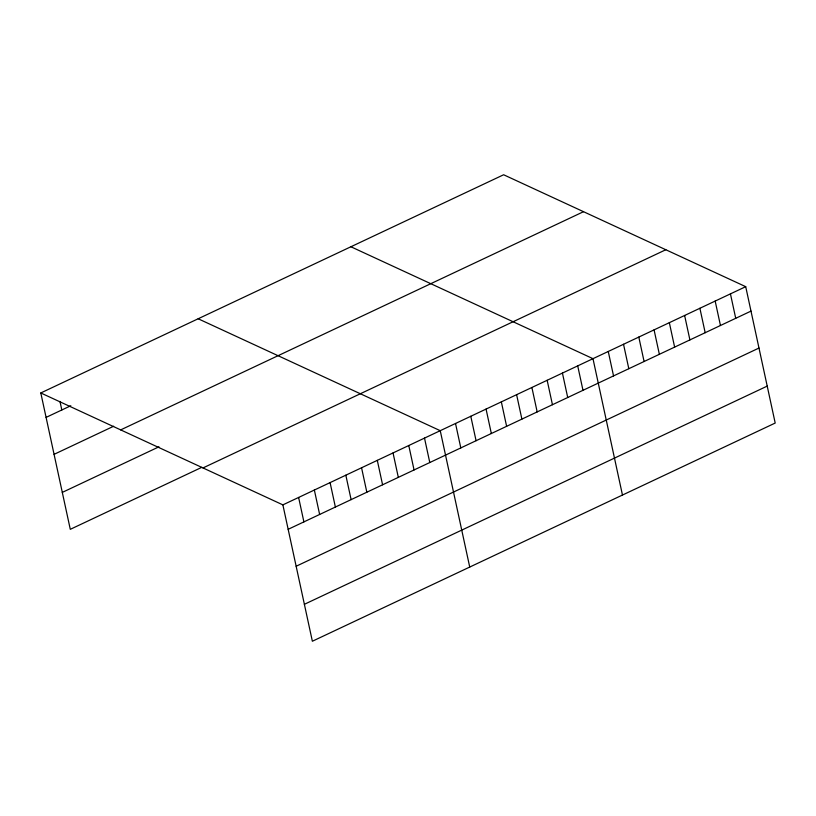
<?xml version="1.0" encoding="UTF-8"?>
<svg xmlns="http://www.w3.org/2000/svg" width="816" height="816" viewBox="0 0 816 816"><rect width="100%" height="100%" fill="white"/><g stroke="black" fill="none" stroke-linecap="round" stroke-linejoin="round"><path stroke-width="1.22" d="M40.8 392.955L503.635 174.757L745.712 286.671L775.2 423.045L312.365 641.243L282.877 504.869L40.8 392.955L70.288 529.329L201.797 467.333M46.084 417.394L70.808 405.736M54.07 454.339L113.648 426.248M120.686 429.889L583.522 211.691M62.302 492.395L158.967 446.821M202.99 467.935L665.825 249.737M282.877 504.869L745.712 286.671M288.16 529.309L750.995 311.11M296.147 566.243L758.982 348.044M304.378 604.309L767.213 386.101M350.9 246.758L592.977 358.673L622.465 495.047M198.166 318.77L440.242 430.685L469.73 567.059M730.442 293.872L735.726 318.311M715.173 301.073L720.457 325.513M699.893 308.275L705.177 332.714M684.624 315.476L689.908 339.915M669.344 322.677L674.628 347.116M654.075 329.878L659.359 354.307M638.806 337.079L644.089 361.508M623.526 344.27L628.81 368.71M608.257 351.472L613.54 375.911M577.708 365.874L582.991 390.313M562.428 373.075L567.712 397.514M547.159 380.276L552.442 404.716M531.889 387.478L537.173 411.917M516.61 394.679L521.893 419.118M501.34 401.88L506.624 426.319M486.061 409.081L491.344 433.52M470.791 416.282L476.075 440.722M455.522 423.484L460.805 447.923M424.504 438.1L429.787 462.539M408.775 445.516L414.059 469.955M393.037 452.941L398.32 477.38M377.298 460.357L382.582 484.796M361.559 467.772L366.843 492.211M345.831 475.198L351.115 499.637M330.092 482.613L335.376 507.052M314.354 490.028L319.637 514.468M298.615 497.454L303.899 521.893M59.966 401.421L61.822 409.979"/></g></svg>
